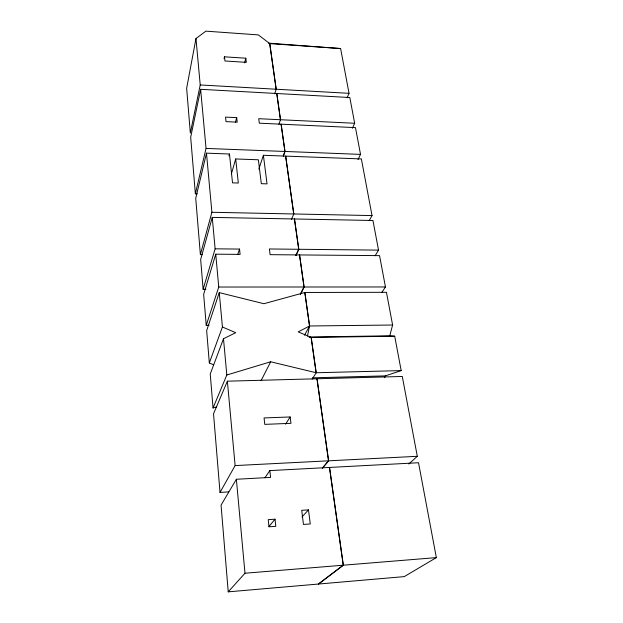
<?xml version="1.0" encoding="UTF-8"?>
<svg xmlns="http://www.w3.org/2000/svg" width="623" height="623" viewBox="0 0 623 623"><rect width="100%" height="100%" fill="white"/><g stroke="black" fill="none" stroke-linecap="round" stroke-linejoin="round"><path stroke-width="0.93" d="M195.972 38.525L186.643 88.341L190.334 133.026L200.224 84.954L195.972 38.525L205.901 31.15L258.358 34.904L269.79 43.641L276.223 89.237L274.681 93.808M307.497 336.109L309.506 325.985L304.779 292.46L386.455 292.304L392.607 325.019L389.764 335.813L309.249 337.004M352.408 128.26L354.666 123.261L349.83 97.531L200.629 89.315L190.685 137.216L195.357 193.808L197.296 193.854M224.062 58.702L224.49 56.825L245.805 58.204L246.319 62.347L224.95 60.992L224.49 56.825M195.357 193.808L206.049 148.422L200.629 89.315M369.229 220.62L372.032 215.581L361.371 158.927L263.397 155.283L267.033 183.863L261.325 183.699L258.366 159.776L235.689 158.958L238.321 183.03L232.527 182.858L229.466 154.013L206.478 153.157L195.731 198.332L200.38 254.605L202.304 254.62M244.59 62.853L245.805 58.204M235.432 122.272L236.685 117.646L225.557 117.108L226.032 121.633L237.199 122.147L236.685 117.646M200.38 254.605L211.898 212.272L206.478 153.157M228.953 155.882L229.466 154.013M375.132 255.734L378.527 250.119L372.951 220.487L212.248 217.396L200.668 259.472L203.129 289.251L205.956 289.251M231.421 173.801L235.689 158.958M203.129 289.251L215.13 248.826L212.248 217.396M215.13 248.826L239.544 249.075L240.112 254.394L215.737 254.176L203.659 294.321L206.221 325.346L209.118 325.315M206.221 325.346L218.751 287.032L215.737 254.176M258.825 169.137L263.397 155.283M304.499 335.213L309.608 325.985L304.881 292.467L263.903 303.713L219.265 292.623L206.657 330.626L209.328 362.975L213.705 364.844M278.894 124.281L280.521 119.733L276.822 93.52M237.667 254.558L239.544 249.075M283.278 155.968L284.906 151.459L281.059 124.179M283.364 155.984L284.999 151.475L281.152 124.187M209.328 362.975L222.419 326.997L219.265 292.623M222.419 326.997L235.72 332.69L223.493 338.756L210.239 374.018L213.043 407.987L216.742 406.827M384.625 377.655L385.341 375.887L401.181 370.607L394.709 336.202L389.764 335.813M291.471 219.343L293.815 213.969L285.653 156.108L293.713 213.962M213.043 407.987L226.819 374.999L223.493 338.756M347.143 97.795L349.036 93.325L340.61 48.539L268.427 43.135M408.805 464.003L417.301 456.309L402.287 376.471L227.379 381.183L213.525 413.773L220.02 492.411L228.734 491.905M295.925 255.368L298.697 249.27L294.422 218.969M296.003 255.43L298.791 249.278L294.523 218.984M358.015 159.55L360.515 154.379L355.484 127.629L259.308 123.175L258.74 118.697L354.666 123.261M300.535 293.955L304.008 286.993L299.492 254.924M300.286 294.663L304.11 287.001L299.593 254.932M261.076 380.653L270.67 361.784L316.204 372.749L312.1 379.228M220.02 492.411L235.12 465.583L227.379 381.183M269.837 470.599L270.577 477.397L236.374 479.266L221.064 505.105L228.228 591.85L404.28 576.61L436.357 557.608L418.516 462.741L269.837 470.599L264.939 477.763M285.544 424.201L290.17 416.958L264.066 417.94L264.767 424.364L290.964 423.329L290.17 416.958M381.759 292.545L385.458 286.969L379.563 255.64L270.102 254.667L269.401 248.974L378.527 250.119M268.957 526.513L275.016 519.193L268.233 519.652L268.988 526.809L275.802 526.342L275.016 519.193M322.286 468.2L328.516 460.825L316.951 378.768M322.387 468.208L328.625 460.825L317.052 378.768M228.228 591.85L244.987 573.222L436.357 557.608M301.999 516.911L308.486 509.887L310.277 523.966L303.463 524.434L301.719 510.323L308.486 509.887M318.408 584.031L343.234 565.209L329.45 467.445M318.493 584.047L343.351 565.201L329.559 467.445M309.608 325.985L298.191 331.864L311.227 337.448L316.204 372.749M226.819 374.999L270.67 361.784M235.12 465.583L417.301 456.309M312.614 377.826L385.341 375.887M401.181 370.607L316.102 372.749L311.126 337.448L309.218 337.238M311.126 337.448L394.709 336.202M309.506 325.985L392.607 325.019M218.751 287.032L385.458 286.969M211.898 212.272L372.032 215.581M206.049 148.422L360.515 154.379M200.224 84.954L349.036 93.325M340.61 48.539L269.704 43.626L276.129 89.221M276.737 93.505L280.428 119.717M236.374 479.266L244.987 573.222"/></g></svg>
